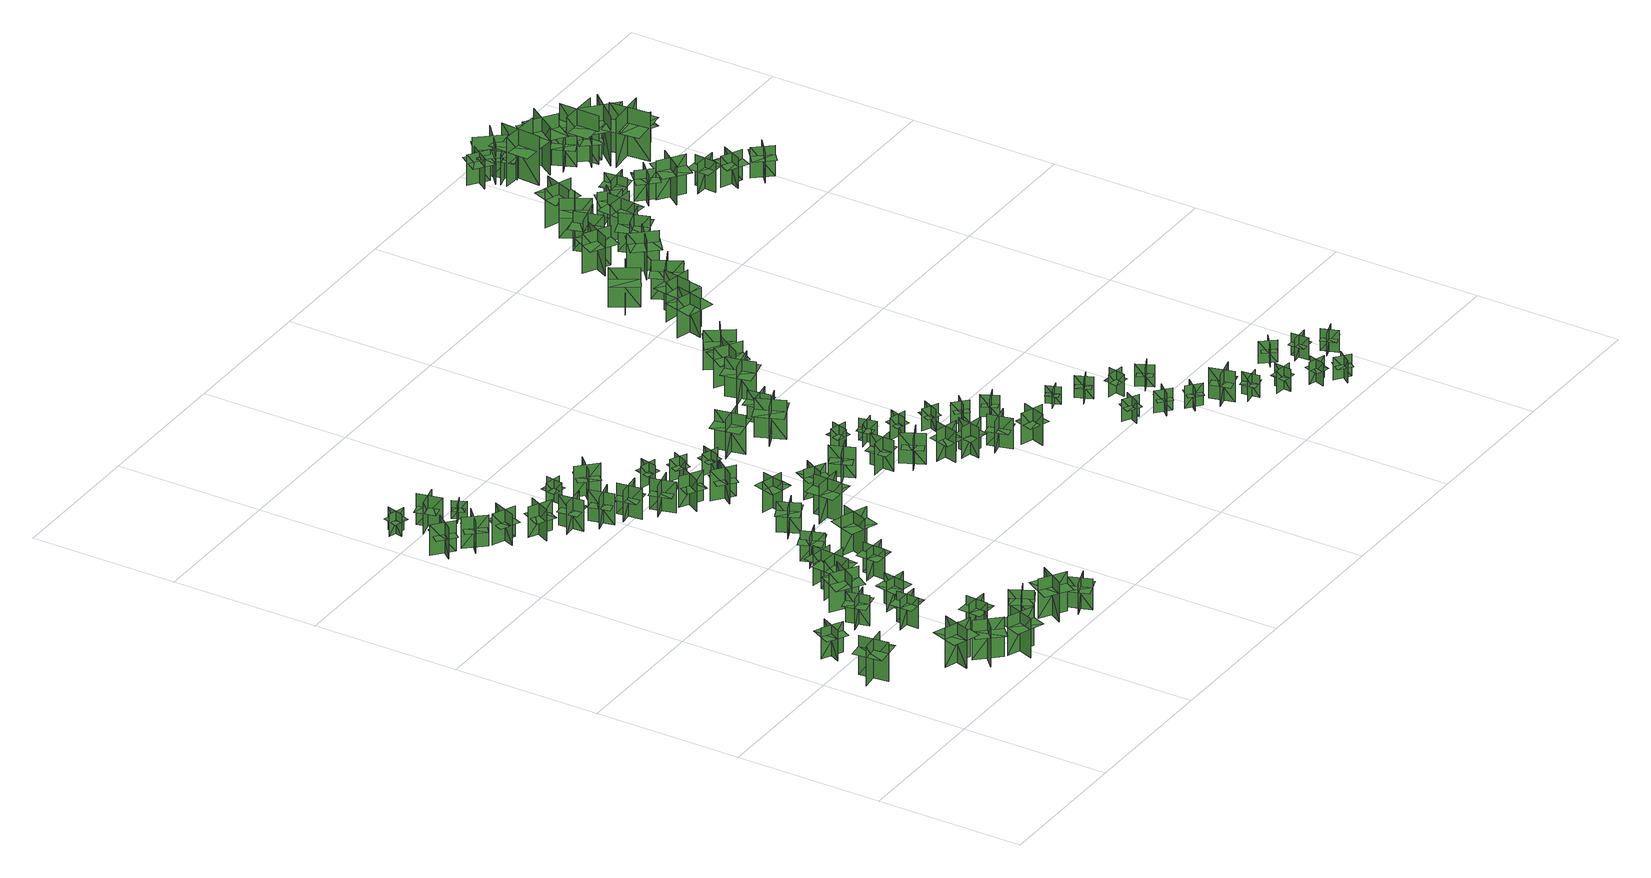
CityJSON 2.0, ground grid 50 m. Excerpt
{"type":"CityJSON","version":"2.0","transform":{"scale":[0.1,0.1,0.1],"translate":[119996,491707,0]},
"CityObjects":{
"tree1":{"type":"SolitaryVegetationObject","geometry":[{"type":"MultiSurface","lod":"1","boundaries":[[[0,1,2]],[[0,2,3]],[[4,5,6]],[[4,6,7]],[[8,9,10]],[[8,10,11]],[[8,11,12]],[[8,12,13]]]}]},
"tree2":{"type":"SolitaryVegetationObject","geometry":[{"type":"MultiSurface","lod":"1","boundaries":[[[14,15,16]],[[14,16,17]],[[18,19,20]],[[18,20,21]],[[22,23,24]],[[22,24,25]],[[22,25,26]],[[22,26,27]]]}]},
"tree3":{"type":"SolitaryVegetationObject","geometry":[{"type":"MultiSurface","lod":"1","boundaries":[[[28,29,30]],[[28,30,31]],[[32,33,34]],[[32,34,35]],[[36,37,38]],[[36,38,39]],[[36,39,40]],[[36,40,41]]]}]},
"tree4":{"type":"SolitaryVegetationObject","geometry":[{"type":"MultiSurface","lod":"1","boundaries":[[[42,43,44]],[[42,44,45]],[[46,47,48]],[[46,48,49]],[[50,51,52]],[[50,52,53]],[[50,53,54]],[[50,54,55]]]}]},
"tree5":{"type":"SolitaryVegetationObject","geometry":[{"type":"MultiSurface","lod":"1","boundaries":[[[56,57,58]],[[56,58,59]],[[60,61,62]],[[60,62,63]],[[64,65,66]],[[64,66,67]],[[64,67,68]],[[64,68,69]]]}]},
"tree6":{"type":"SolitaryVegetationObject","geometry":[{"type":"MultiSurface","lod":"1","boundaries":[[[70,71,72]],[[70,72,73]],[[74,75,76]],[[74,76,77]],[[78,79,80]],[[78,80,81]],[[78,81,82]],[[78,82,83]]]}]},
"tree7":{"type":"SolitaryVegetationObject","geometry":[{"type":"MultiSurface","lod":"1","boundaries":[[[84,85,86]],[[84,86,87]],[[88,89,90]],[[88,90,91]],[[92,93,94]],[[92,94,95]],[[92,95,96]],[[92,96,97]]]}]},
"tree8":{"type":"SolitaryVegetationObject","geometry":[{"type":"MultiSurface","lod":"1","boundaries":[[[98,99,100]],[[98,100,101]],[[102,103,104]],[[102,104,105]],[[106,107,108]],[[106,108,109]],[[106,109,110]],[[106,110,111]]]}]},
"tree9":{"type":"SolitaryVegetationObject","geometry":[{"type":"MultiSurface","lod":"1","boundaries":[[[112,113,114]],[[112,114,115]],[[116,117,118]],[[116,118,119]],[[120,121,122]],[[120,122,123]],[[120,123,124]],[[120,124,125]]]}]},
"tree10":{"type":"SolitaryVegetationObject","geometry":[{"type":"MultiSurface","lod":"1","boundaries":[[[126,127,128]],[[126,128,129]],[[130,131,132]],[[130,132,133]],[[134,135,136]],[[134,136,137]],[[134,138,139]],[[134,139,135]]]}]},
"tree11":{"type":"SolitaryVegetationObject","geometry":[{"type":"MultiSurface","lod":"1","boundaries":[[[140,141,142]],[[140,142,143]],[[144,145,146]],[[144,146,147]],[[148,149,150]],[[148,150,151]],[[148,151,152]],[[148,152,153]]]}]},
"tree12":{"type":"SolitaryVegetationObject","geometry":[{"type":"MultiSurface","lod":"1","boundaries":[[[154,155,156]],[[154,156,157]],[[158,159,160]],[[158,160,161]],[[162,163,164]],[[162,164,165]],[[162,165,166]],[[162,166,167]]]}]},
"tree13":{"type":"SolitaryVegetationObject","geometry":[{"type":"MultiSurface","lod":"1","boundaries":[[[168,169,170]],[[168,170,171]],[[172,173,174]],[[172,174,175]],[[176,177,178]],[[176,178,179]],[[176,180,181]],[[176,181,177]]]}]},
"tree14":{"type":"SolitaryVegetationObject","geometry":[{"type":"MultiSurface","lod":"1","boundaries":[[[182,183,184]],[[182,184,185]],[[186,187,188]],[[186,188,189]],[[190,191,192]],[[190,192,193]],[[190,193,194]],[[190,194,195]]]}]},
"tree15":{"type":"SolitaryVegetationObject","geometry":[{"type":"MultiSurface","lod":"1","boundaries":[[[196,197,198]],[[196,198,199]],[[200,201,202]],[[200,202,203]],[[204,205,206]],[[204,206,207]],[[204,208,209]],[[204,209,205]]]}]},
"tree16":{"type":"SolitaryVegetationObject","geometry":[{"type":"MultiSurface","lod":"1","boundaries":[[[210,211,212]],[[210,212,213]],[[214,215,216]],[[214,216,217]],[[218,219,220]],[[218,220,221]],[[218,221,222]],[[218,222,223]]]}]},
"tree17":{"type":"SolitaryVegetationObject","geometry":[{"type":"MultiSurface","lod":"1","boundaries":[[[224,225,226]],[[224,226,227]],[[228,229,230]],[[228,230,231]],[[232,233,234]],[[232,234,235]],[[232,236,237]],[[232,237,233]]]}]},
"tree18":{"type":"SolitaryVegetationObject","geometry":[{"type":"MultiSurface","lod":"1","boundaries":[[[238,239,240]],[[238,240,241]],[[242,243,244]],[[242,244,245]],[[246,247,248]],[[246,248,249]],[[246,249,250]],[[246,250,251]]]}]},
"tree19":{"type":"SolitaryVegetationObject","geometry":[{"type":"MultiSurface","lod":"1","boundaries":[[[252,253,254]],[[252,254,255]],[[256,257,258]],[[256,258,259]],[[260,261,262]],[[260,262,263]],[[260,264,265]],[[260,265,261]]]}]},
"tree20":{"type":"SolitaryVegetationObject","geometry":[{"type":"MultiSurface","lod":"1","boundaries":[[[266,267,268]],[[266,268,269]],[[270,271,272]],[[270,272,273]],[[274,275,276]],[[274,276,277]],[[274,277,278]],[[274,278,279]]]}]},
"tree21":{"type":"SolitaryVegetationObject","geometry":[{"type":"MultiSurface","lod":"1","boundaries":[[[280,281,282]],[[280,282,283]],[[284,285,286]],[[284,286,287]],[[288,289,290]],[[288,290,291]],[[288,292,293]],[[288,293,289]]]}]},
"tree22":{"type":"SolitaryVegetationObject","geometry":[{"type":"MultiSurface","lod":"1","boundaries":[[[294,295,296]],[[294,296,297]],[[298,299,300]],[[298,300,301]],[[302,303,304]],[[302,304,305]],[[302,305,306]],[[302,306,307]]]}]},
"tree23":{"type":"SolitaryVegetationObject","geometry":[{"type":"MultiSurface","lod":"1","boundaries":[[[308,309,310]],[[308,310,311]],[[312,313,314]],[[312,314,315]],[[316,317,318]],[[316,318,319]],[[316,320,321]],[[316,321,317]]]}]},
"tree24":{"type":"SolitaryVegetationObject","geometry":[{"type":"MultiSurface","lod":"1","boundaries":[[[322,323,324]],[[322,324,325]],[[326,327,328]],[[326,328,329]],[[330,331,332]],[[330,332,333]],[[330,333,334]],[[330,334,335]]]}]},
"tree25":{"type":"SolitaryVegetationObject","geometry":[{"type":"MultiSurface","lod":"1","boundaries":[[[336,337,338]],[[336,338,339]],[[340,341,342]],[[340,342,343]],[[344,345,346]],[[344,346,347]],[[344,348,349]],[[344,349,345]]]}]},
"tree26":{"type":"SolitaryVegetationObject","geometry":[{"type":"MultiSurface","lod":"1","boundaries":[[[350,351,352]],[[350,352,353]],[[354,355,356]],[[354,356,357]],[[358,359,360]],[[358,360,361]],[[358,362,363]],[[358,363,359]]]}]},
"tree27":{"type":"SolitaryVegetationObject","geometry":[{"type":"MultiSurface","lod":"1","boundaries":[[[364,365,366]],[[364,366,367]],[[368,369,370]],[[368,370,371]],[[372,373,374]],[[372,374,375]],[[372,375,376]],[[372,376,377]]]}]},
"tree28":{"type":"SolitaryVegetationObject","geometry":[{"type":"MultiSurface","lod":"1","boundaries":[[[378,379,380]],[[378,380,381]],[[382,383,384]],[[382,384,385]],[[386,387,388]],[[386,388,389]],[[386,390,391]],[[386,391,387]]]}]},
"tree29":{"type":"SolitaryVegetationObject","geometry":[{"type":"MultiSurface","lod":"1","boundaries":[[[392,393,394]],[[392,394,395]],[[396,397,398]],[[396,398,399]],[[400,401,402]],[[400,402,403]],[[400,404,405]],[[400,405,401]]]}]},
"tree30":{"type":"SolitaryVegetationObject","geometry":[{"type":"MultiSurface","lod":"1","boundaries":[[[406,407,408]],[[406,408,409]],[[410,411,412]],[[410,412,413]],[[414,415,416]],[[414,416,417]],[[414,417,418]],[[414,418,419]]]}]},
"tree31":{"type":"SolitaryVegetationObject","geometry":[{"type":"MultiSurface","lod":"1","boundaries":[[[420,421,422]],[[420,422,423]],[[424,425,426]],[[424,426,427]],[[428,429,430]],[[428,430,431]],[[428,432,433]],[[428,433,429]]]}]},
"tree32":{"type":"SolitaryVegetationObject","geometry":[{"type":"MultiSurface","lod":"1","boundaries":[[[434,435,436]],[[434,436,437]],[[438,439,440]],[[438,440,441]],[[442,443,444]],[[442,444,445]],[[442,446,447]],[[442,447,443]]]}]},
"tree33":{"type":"SolitaryVegetationObject","geometry":[{"type":"MultiSurface","lod":"1","boundaries":[[[448,449,450]],[[448,450,451]],[[452,453,454]],[[452,454,455]],[[456,457,458]],[[456,458,459]],[[456,460,461]],[[456,461,457]]]}]},
"tree34":{"type":"SolitaryVegetationObject","geometry":[{"type":"MultiSurface","lod":"1","boundaries":[[[462,463,464]],[[462,464,465]],[[466,467,468]],[[466,468,469]],[[470,471,472]],[[470,472,473]],[[470,473,474]],[[470,474,475]]]}]},
"tree35":{"type":"SolitaryVegetationObject","geometry":[{"type":"MultiSurface","lod":"1","boundaries":[[[476,477,478]],[[476,478,479]],[[480,481,482]],[[480,482,483]],[[484,485,486]],[[484,486,487]],[[484,487,488]],[[484,488,489]]]}]},
"tree36":{"type":"SolitaryVegetationObject","geometry":[{"type":"MultiSurface","lod":"1","boundaries":[[[490,491,492]],[[490,492,493]],[[494,495,496]],[[494,496,497]],[[498,499,500]],[[498,500,501]],[[498,502,503]],[[498,503,499]]]}]},
"tree37":{"type":"SolitaryVegetationObject","geometry":[{"type":"MultiSurface","lod":"1","boundaries":[[[504,505,506]],[[504,506,507]],[[508,509,510]],[[508,510,511]],[[512,513,514]],[[512,514,515]],[[512,516,517]],[[512,517,513]]]}]},
"tree38":{"type":"SolitaryVegetationObject","geometry":[{"type":"MultiSurface","lod":"1","boundaries":[[[518,519,520]],[[518,520,521]],[[522,523,524]],[[522,524,525]],[[526,527,528]],[[526,528,529]],[[526,530,531]],[[526,531,527]]]}]},
"tree39":{"type":"SolitaryVegetationObject","geometry":[{"type":"MultiSurface","lod":"1","boundaries":[[[532,533,534]],[[532,534,535]],[[536,537,538]],[[536,538,539]],[[540,541,542]],[[540,542,543]],[[540,543,544]],[[540,544,545]]]}]},
"tree40":{"type":"SolitaryVegetationObject","geometry":[{"type":"MultiSurface","lod":"1","boundaries":[[[546,547,548]],[[546,548,549]],[[550,551,552]],[[550,552,553]],[[554,555,556]],[[554,556,557]],[[554,558,559]],[[554,559,555]]]}]},
"tree41":{"type":"SolitaryVegetationObject","geometry":[{"type":"MultiSurface","lod":"1","boundaries":[[[560,561,562]],[[560,562,563]],[[564,565,566]],[[564,566,567]],[[568,569,570]],[[568,570,571]],[[568,572,573]],[[568,573,569]]]}]},
"tree42":{"type":"SolitaryVegetationObject","geometry":[{"type":"MultiSurface","lod":"1","boundaries":[[[574,575,576]],[[574,576,577]],[[578,579,580]],[[578,580,581]],[[582,583,584]],[[582,584,585]],[[582,585,586]],[[582,586,587]]]}]},
"tree43":{"type":"SolitaryVegetationObject","geometry":[{"type":"MultiSurface","lod":"1","boundaries":[[[588,589,590]],[[588,590,591]],[[592,593,594]],[[592,594,595]],[[596,597,598]],[[596,598,599]],[[596,600,601]],[[596,601,597]]]}]},
"tree44":{"type":"SolitaryVegetationObject","geometry":[{"type":"MultiSurface","lod":"1","boundaries":[[[602,603,604]],[[602,604,605]],[[606,607,608]],[[606,608,609]],[[610,611,612]],[[610,612,613]],[[610,614,615]],[[610,615,611]]]}]},
"tree45":{"type":"SolitaryVegetationObject","geometry":[{"type":"MultiSurface","lod":"1","boundaries":[[[616,617,618]],[[616,618,619]],[[620,621,622]],[[620,622,623]],[[624,625,626]],[[624,626,627]],[[624,628,629]],[[624,629,625]]]}]},
"tree46":{"type":"SolitaryVegetationObject","geometry":[{"type":"MultiSurface","lod":"1","boundaries":[[[630,631,632]],[[630,632,633]],[[634,635,636]],[[634,636,637]],[[638,639,640]],[[638,640,641]],[[638,641,642]],[[638,642,643]]]}]},
"tree47":{"type":"SolitaryVegetationObject","geometry":[{"type":"MultiSurface","lod":"1","boundaries":[[[644,645,646]],[[644,646,647]],[[648,649,650]],[[648,650,651]],[[652,653,654]],[[652,654,655]],[[652,656,657]],[[652,657,653]]]}]},
"tree48":{"type":"SolitaryVegetationObject","geometry":[{"type":"MultiSurface","lod":"1","boundaries":[[[658,659,660]],[[658,660,661]],[[662,663,664]],[[662,664,665]],[[666,667,668]],[[666,668,669]],[[666,670,671]],[[666,671,667]]]}]},
"tree49":{"type":"SolitaryVegetationObject","geometry":[{"type":"MultiSurface","lod":"1","boundaries":[[[672,673,674]],[[672,674,675]],[[676,677,678]],[[676,678,679]],[[680,681,682]],[[680,682,683]],[[680,684,685]],[[680,685,681]]]}]},
"tree50":{"type":"SolitaryVegetationObject","geometry":[{"type":"MultiSurface","lod":"1","boundaries":[[[686,687,688]],[[686,688,689]],[[690,691,692]],[[690,692,693]],[[694,695,696]],[[694,696,697]],[[694,697,698]],[[694,698,699]]]}]},
"tree51":{"type":"SolitaryVegetationObject","geometry":[{"type":"MultiSurface","lod":"1","boundaries":[[[700,701,702]],[[700,702,703]],[[704,705,706]],[[704,706,707]],[[708,709,710]],[[708,710,711]],[[708,712,713]],[[708,713,709]]]}]},
"tree52":{"type":"SolitaryVegetationObject","geometry":[{"type":"MultiSurface","lod":"1","boundaries":[[[714,715,716]],[[714,716,717]],[[718,719,720]],[[718,720,721]],[[722,723,724]],[[722,724,725]],[[722,726,727]],[[722,727,723]]]}]},
"tree53":{"type":"SolitaryVegetationObject","geometry":[{"type":"MultiSurface","lod":"1","boundaries":[[[728,729,730]],[[728,730,731]],[[732,733,734]],[[732,734,735]],[[736,737,738]],[[736,738,739]],[[736,740,741]],[[736,741,737]]]}]},
"tree54":{"type":"SolitaryVegetationObject","geometry":[{"type":"MultiSurface","lod":"1","boundaries":[[[742,743,744]],[[742,744,745]],[[746,747,748]],[[746,748,749]],[[750,751,752]],[[750,752,753]],[[750,754,755]],[[750,755,751]]]}]},
"tree55":{"type":"SolitaryVegetationObject","geometry":[{"type":"MultiSurface","lod":"1","boundaries":[[[756,757,758]],[[756,758,759]],[[760,761,762]],[[760,762,763]],[[764,765,766]],[[764,766,767]],[[764,767,768]],[[764,768,769]]]}]},
"tree56":{"type":"SolitaryVegetationObject","geometry":[{"type":"MultiSurface","lod":"1","boundaries":[[[770,771,772]],[[770,772,773]],[[774,775,776]],[[774,776,777]],[[778,779,780]],[[778,780,781]],[[778,782,783]],[[778,783,779]]]}]},
"tree57":{"type":"SolitaryVegetationObject","geometry":[{"type":"MultiSurface","lod":"1","boundaries":[[[784,785,786]],[[784,786,787]],[[788,789,790]],[[788,790,791]],[[792,793,794]],[[792,794,795]],[[792,795,796]],[[792,796,797]]]}]},
"tree58":{"type":"SolitaryVegetationObject","geometry":[{"type":"MultiSurface","lod":"1","boundaries":[[[798,799,800]],[[798,800,801]],[[802,803,804]],[[802,804,805]],[[806,807,808]],[[806,808,809]],[[806,810,811]],[[806,811,807]]]}]},
"tree59":{"type":"SolitaryVegetationObject","geometry":[{"type":"MultiSurface","lod":"1","boundaries":[[[812,813,814]],[[812,814,815]],[[816,817,818]],[[816,818,819]],[[820,821,822]],[[820,822,823]],[[820,823,824]],[[820,824,825]]]}]},
"tree60":{"type":"SolitaryVegetationObject","geometry":[{"type":"MultiSurface","lod":"1","boundaries":[[[826,827,828]],[[826,828,829]],[[830,831,832]],[[830,832,833]],[[834,835,836]],[[834,836,837]],[[834,838,839]],[[834,839,835]]]}]},
"tree61":{"type":"SolitaryVegetationObject","geometry":[{"type":"MultiSurface","lod":"1","boundaries":[[[840,841,842]],[[840,842,843]],[[844,845,846]],[[844,846,847]],[[848,849,850]],[[848,850,851]],[[848,852,853]],[[848,853,849]]]}]},
"tree62":{"type":"SolitaryVegetationObject","geometry":[{"type":"MultiSurface","lod":"1","boundaries":[[[854,855,856]],[[854,856,857]],[[858,859,860]],[[858,860,861]],[[862,863,864]],[[862,864,865]],[[862,866,867]],[[862,867,863]]]}]},
"tree63":{"type":"SolitaryVegetationObject","geometry":[{"type":"MultiSurface","lod":"1","boundaries":[[[868,869,870]],[[868,870,871]],[[872,873,874]],[[872,874,875]],[[876,877,878]],[[876,878,879]],[[876,880,881]],[[876,881,877]]]}]},
"tree64":{"type":"SolitaryVegetationObject","geometry":[{"type":"MultiSurface","lod":"1","boundaries":[[[882,883,884]],[[882,884,885]],[[886,887,888]],[[886,888,889]],[[890,891,892]],[[890,892,893]],[[890,894,895]],[[890,895,891]]]}]},
"tree65":{"type":"SolitaryVegetationObject","geometry":[{"type":"MultiSurface","lod":"1","boundaries":[[[896,897,898]],[[896,898,899]],[[900,901,902]],[[900,902,903]],[[904,905,906]],[[904,906,907]],[[904,908,909]],[[904,909,905]]]}]},
"tree66":{"type":"SolitaryVegetationObject","geometry":[{"type":"MultiSurface","lod":"1","boundaries":[[[910,911,912]],[[910,912,913]],[[914,915,916]],[[914,916,917]],[[918,919,920]],[[918,920,921]],[[918,921,922]],[[918,922,923]]]}]},
"tree67":{"type":"SolitaryVegetationObject","geometry":[{"type":"MultiSurface","lod":"1","boundaries":[[[924,925,926]],[[924,926,927]],[[928,929,930]],[[928,930,931]],[[932,933,934]],[[932,934,935]],[[932,936,937]],[[932,937,933]]]}]},
"tree68":{"type":"SolitaryVegetationObject","geometry":[{"type":"MultiSurface","lod":"1","boundaries":[[[938,939,940]],[[938,940,941]],[[942,943,944]],[[942,944,945]],[[946,947,948]],[[946,948,949]],[[946,950,951]],[[946,951,947]]]}]},
"tree69":{"type":"SolitaryVegetationObject","geometry":[{"type":"MultiSurface","lod":"1","boundaries":[[[952,953,954]],[[952,954,955]],[[956,957,958]],[[956,958,959]],[[960,961,962]],[[960,962,963]],[[960,964,965]],[[960,965,961]]]}]},
"tree70":{"type":"SolitaryVegetationObject","geometry":[{"type":"MultiSurface","lod":"1","boundaries":[[[966,967,968]],[[966,968,969]],[[970,971,972]],[[970,972,973]],[[974,975,976]],[[974,976,977]],[[974,977,978]],[[974,978,979]]]}]},
"tree71":{"type":"SolitaryVegetationObject","geometry":[{"type":"MultiSurface","lod":"1","boundaries":[[[980,981,982]],[[980,982,983]],[[984,985,986]],[[984,986,987]],[[988,989,990]],[[988,990,991]],[[988,991,992]],[[988,992,993]]]}]},
"tree72":{"type":"SolitaryVegetationObject","geometry":[{"type":"MultiSurface","lod":"1","boundaries":[[[994,995,996]],[[994,996,997]],[[998,999,1000]],[[998,1000,1001]],[[1002,1003,1004]],[[1002,1004,1005]],[[1002,1006,1007]],[[1002,1007,1003]]]}]},
"tree73":{"type":"SolitaryVegetationObject","geometry":[{"type":"MultiSurface","lod":"1","boundaries":[[[1008,1009,1010]],[[1008,1010,1011]],[[1012,1013,1014]],[[1012,1014,1015]],[[1016,1017,1018]],[[1016,1018,1019]],[[1016,1019,1020]],[[1016,1020,1021]]]}]},
"tree74":{"type":"SolitaryVegetationObject","geometry":[{"type":"MultiSurface","lod":"1","boundaries":[[[1022,1023,1024]],[[1022,1024,1025]],[[1026,1027,1028]],[[1026,1028,1029]],[[1030,1031,1032]],[[1030,1032,1033]],[[1030,1034,1035]],[[1030,1035,1031]]]}]},
"tree75":{"type":"SolitaryVegetationObject","geometry":[{"type":"MultiSurface","lod":"1","boundaries":[[[1036,1037,1038]],[[1036,1038,1039]],[[1040,1041,1042]],[[1040,1042,1043]],[[1044,1045,1046]],[[1044,1046,1047]],[[1044,1048,1049]],[[1044,1049,1045]]]}]},
"tree76":{"type":"SolitaryVegetationObject","geometry":[{"type":"MultiSurface","lod":"1","boundaries":[[[1050,1051,1052]],[[1050,1052,1053]],[[1054,1055,1056]],[[1054,1056,1057]],[[1058,1059,1060]],[[1058,1060,1061]],[[1058,1062,1063]],[[1058,1063,1059]]]}]},
"tree77":{"type":"SolitaryVegetationObject","geometry":[{"type":"MultiSurface","lod":"1","boundaries":[[[1064,1065,1066]],[[1064,1066,1067]],[[1068,1069,1070]],[[1068,1070,1071]],[[1072,1073,1074]],[[1072,1074,1075]],[[1072,1075,1076]],[[1072,1076,1077]]]}]},
"tree78":{"type":"SolitaryVegetationObject","geometry":[{"type":"MultiSurface","lod":"1","boundaries":[[[1078,1079,1080]],[[1078,1080,1081]],[[1082,1083,1084]],[[1082,1084,1085]],[[1086,1087,1088]],[[1086,1088,1089]],[[1086,1089,1090]],[[1086,1090,1091]]]}]},
"tree79":{"type":"SolitaryVegetationObject","geometry":[{"type":"MultiSurface","lod":"1","boundaries":[[[1092,1093,1094]],[[1092,1094,1095]],[[1096,1097,1098]],[[1096,1098,1099]],[[1100,1101,1102]],[[1100,1102,1103]],[[1100,1104,1105]],[[1100,1105,1101]]]}]},
"tree80":{"type":"SolitaryVegetationObject","geometry":[{"type":"MultiSurface","lod":"1","boundaries":[[[1106,1107,1108]],[[1106,1108,1109]],[[1110,1111,1112]],[[1110,1112,1113]],[[1114,1115,1116]],[[1114,1116,1117]],[[1114,1118,1119]],[[1114,1119,1115]]]}]},
"tree81":{"type":"SolitaryVegetationObject","geometry":[{"type":"MultiSurface","lod":"1","boundaries":[[[1120,1121,1122]],[[1120,1122,1123]],[[1124,1125,1126]],[[1124,1126,1127]],[[1128,1129,1130]],[[1128,1130,1131]],[[1128,1131,1132]],[[1128,1132,1133]]]}]},
"tree82":{"type":"SolitaryVegetationObject","geometry":[{"type":"MultiSurface","lod":"1","boundaries":[[[1134,1135,1136]],[[1134,1136,1137]],[[1138,1139,1140]],[[1138,1140,1141]],[[1142,1143,1144]],[[1142,1144,1145]],[[1142,1145,1146]],[[1142,1146,1147]]]}]},
"tree83":{"type":"SolitaryVegetationObject","geometry":[{"type":"MultiSurface","lod":"1","boundaries":[[[1148,1149,1150]],[[1148,1150,1151]],[[1152,1153,1154]],[[1152,1154,1155]],[[1156,1157,1158]],[[1156,1158,1159]],[[1156,1159,1160]],[[1156,1160,1161]]]}]},
"tree84":{"type":"SolitaryVegetationObject","geometry":[{"type":"MultiSurface","lod":"1","boundaries":[[[1162,1163,1164]],[[1162,1164,1165]],[[1166,1167,1168]],[[1166,1168,1169]],[[1170,1171,1172]],[[1170,1172,1173]],[[1170,1173,1174]],[[1170,1174,1175]]]}]},
"tree85":{"type":"SolitaryVegetationObject","geometry":[{"type":"MultiSurface","lod":"1","boundaries":[[[1176,1177,1178]],[[1176,1178,1179]],[[1180,1181,1182]],[[1180,1182,1183]],[[1184,1185,1186]],[[1184,1186,1187]],[[1184,1187,1188]],[[1184,1188,1189]]]}]},
"tree86":{"type":"SolitaryVegetationObject","geometry":[{"type":"MultiSurface","lod":"1","boundaries":[[[1190,1191,1192]],[[1190,1192,1193]],[[1194,1195,1196]],[[1194,1196,1197]],[[1198,1199,1200]],[[1198,1200,1201]],[[1198,1201,1202]],[[1198,1202,1203]]]}]},
"tree87":{"type":"SolitaryVegetationObject","geometry":[{"type":"MultiSurface","lod":"1","boundaries":[[[1204,1205,1206]],[[1204,1206,1207]],[[1208,1209,1210]],[[1208,1210,1211]],[[1212,1213,1214]],[[1212,1214,1215]],[[1212,1215,1216]],[[1212,1216,1217]]]}]},
"tree88":{"type":"SolitaryVegetationObject","geometry":[{"type":"MultiSurface","lod":"1","boundaries":[[[1218,1219,1220]],[[1218,1220,1221]],[[1222,1223,1224]],[[1222,1224,1225]],[[1226,1227,1228]],[[1226,1228,1229]],[[1226,1229,1230]],[[1226,1230,1231]]]}]},
"tree89":{"type":"SolitaryVegetationObject","geometry":[{"type":"MultiSurface","lod":"1","boundaries":[[[1232,1233,1234]],[[1232,1234,1235]],[[1236,1237,1238]],[[1236,1238,1239]],[[1240,1241,1242]],[[1240,1242,1243]],[[1240,1243,1244]],[[1240,1244,1245]]]}]},
"tree90":{"type":"SolitaryVegetationObject","geometry":[{"type":"MultiSurface","lod":"1","boundaries":[[[1246,1247,1248]],[[1246,1248,1249]],[[1250,1251,1252]],[[1250,1252,1253]],[[1254,1255,1256]],[[1254,1256,1257]],[[1254,1257,1258]],[[1254,1258,1259]]]}]},
"tree91":{"type":"SolitaryVegetationObject","geometry":[{"type":"MultiSurface","lod":"1","boundaries":[[[1260,1261,1262]],[[1260,1262,1263]],[[1264,1265,1266]],[[1264,1266,1267]],[[1268,1269,1270]],[[1268,1270,1271]],[[1268,1271,1272]],[[1268,1272,1273]]]}]},
"tree92":{"type":"SolitaryVegetationObject","geometry":[{"type":"MultiSurface","lod":"1","boundaries":[[[1274,1275,1276]],[[1274,1276,1277]],[[1278,1279,1280]],[[1278,1280,1281]],[[1282,1283,1284]],[[1282,1284,1285]],[[1282,1285,1286]],[[1282,1286,1287]]]}]},
"tree93":{"type":"SolitaryVegetationObject","geometry":[{"type":"MultiSurface","lod":"1","boundaries":[[[1288,1289,1290]],[[1288,1290,1291]],[[1292,1293,1294]],[[1292,1294,1295]],[[1296,1297,1298]],[[1296,1298,1299]],[[1296,1299,1300]],[[1296,1300,1301]]]}]},
"tree94":{"type":"SolitaryVegetationObject","geometry":[{"type":"MultiSurface","lod":"1","boundaries":[[[1302,1303,1304]],[[1302,1304,1305]],[[1306,1307,1308]],[[1306,1308,1309]],[[1310,1311,1312]],[[1310,1312,1313]],[[1310,1313,1314]],[[1310,1314,1315]]]}]},
"tree95":{"type":"SolitaryVegetationObject","geometry":[{"type":"MultiSurface","lod":"1","boundaries":[[[1316,1317,1318]],[[1316,1318,1319]],[[1320,1321,1322]],[[1320,1322,1323]],[[1324,1325,1326]],[[1324,1326,1327]],[[1324,1327,1328]],[[1324,1328,1329]]]}]},
"tree96":{"type":"SolitaryVegetationObject","geometry":[{"type":"MultiSurface","lod":"1","boundaries":[[[1330,1331,1332]],[[1330,1332,1333]],[[1334,1335,1336]],[[1334,1336,1337]],[[1338,1339,1340]],[[1338,1340,1341]],[[1338,1341,1342]],[[1338,1342,1343]]]}]},
"tree97":{"type":"SolitaryVegetationObject","geometry":[{"type":"MultiSurface","lod":"1","boundaries":[[[1344,1345,1346]],[[1344,1346,1347]],[[1348,1349,1350]],[[1348,1350,1351]],[[1352,1353,1354]],[[1352,1354,1355]],[[1352,1355,1356]],[[1352,1356,1357]]]}]},
"tree98":{"type":"SolitaryVegetationObject","geometry":[{"type":"MultiSurface","lod":"1","boundaries":[[[1358,1359,1360]],[[1358,1360,1361]],[[1362,1363,1364]],[[1362,1364,1365]],[[1366,1367,1368]],[[1366,1368,1369]],[[1366,1369,1370]],[[1366,1370,1371]]]}]},
"tree99":{"type":"SolitaryVegetationObject","geometry":[{"type":"MultiSurface","lod":"1","boundaries":[[[1372,1373,1374]],[[1372,1374,1375]],[[1376,1377,1378]],[[1376,1378,1379]],[[1380,1381,1382]],[[1380,1382,1383]],[[1380,1383,1384]],[[1380,1384,1385]]]}]},
"tree100":{"type":"SolitaryVegetationObject","geometry":[{"type":"MultiSurface","lod":"1","boundaries":[[[1386,1387,1388]],[[1386,1388,1389]],[[1390,1391,1392]],[[1390,1392,1393]],[[1394,1395,1396]],[[1394,1396,1397]],[[1394,1397,1398]],[[1394,1398,1399]]]}]},
"tree101":{"type":"SolitaryVegetationObject","geometry":[{"type":"MultiSurface","lod":"1","boundaries":[[[1400,1401,1402]],[[1400,1402,1403]],[[1404,1405,1406]],[[1404,1406,1407]],[[1408,1409,1410]],[[1408,1410,1411]],[[1408,1411,1412]],[[1408,1412,1413]]]}]},
"tree102":{"type":"SolitaryVegetationObject","geometry":[{"type":"MultiSurface","lod":"1","boundaries":[[[1414,1415,1416]],[[1414,1416,1417]],[[1418,1419,1420]],[[1418,1420,1421]],[[1422,1423,1424]],[[1422,1424,1425]],[[1422,1425,1426]],[[1422,1426,1427]]]}]},
"tree103":{"type":"SolitaryVegetationObject","geometry":[{"type":"MultiSurface","lod":"1","boundaries":[[[1428,1429,1430]],[[1428,1430,1431]],[[1432,1433,1434]],[[1432,1434,1435]],[[1436,1437,1438]],[[1436,1438,1439]],[[1436,1439,1440]],[[1436,1440,1441]]]}]},
"tree104":{"type":"SolitaryVegetationObject","geometry":[{"type":"MultiSurface","lod":"1","boundaries":[[[1442,1443,1444]],[[1442,1444,1445]],[[1446,1447,1448]],[[1446,1448,1449]],[[1450,1451,1452]],[[1450,1452,1453]],[[1450,1453,1454]],[[1450,1454,1455]]]}]},
"tree105":{"type":"SolitaryVegetationObject","geometry":[{"type":"MultiSurface","lod":"1","boundaries":[[[1456,1457,1458]],[[1456,1458,1459]],[[1460,1461,1462]],[[1460,1462,1463]],[[1464,1465,1466]],[[1464,1466,1467]],[[1464,1467,1468]],[[1464,1468,1469]]]}]},
"tree106":{"type":"SolitaryVegetationObject","geometry":[{"type":"MultiSurface","lod":"1","boundaries":[[[1470,1471,1472]],[[1470,1472,1473]],[[1474,1475,1476]],[[1474,1476,1477]],[[1478,1479,1480]],[[1478,1480,1481]],[[1478,1481,1482]],[[1478,1482,1483]]]}]}
},
"vertices":[
[142,386,22],[43,374,22],[43,374,160],[142,386,160],[90,428,22],[102,329,22],[102,329,160],[90,428,160],[90,428,121],[41,422,121],[52,323,121],[102,329,121],[151,335,121],[139,433,121],
[107,572,24],[176,536,24],[176,536,132],[107,572,132],[122,523,24],[158,592,24],[158,592,132],[122,523,132],[122,523,102],[157,505,102],[192,574,102],[158,592,102],[124,609,102],[88,541,102],
[261,226,22],[355,193,22],[355,193,161],[261,226,161],[289,166,22],[322,260,22],[322,260,161],[289,166,161],[289,166,122],[336,150,122],[369,244,122],[322,260,122],[275,276,122],[242,182,122],
[412,179,19],[339,111,19],[339,111,158],[412,179,158],[346,182,19],[414,109,19],[414,109,158],[346,182,158],[346,182,119],[310,148,119],[377,75,119],[414,109,119],[450,143,119],[382,216,119],
[481,127,21],[445,34,21],[445,34,159],[481,127,159],[420,101,21],[513,65,21],[513,65,159],[420,101,159],[420,101,120],[402,54,120],[495,18,120],[513,65,120],[531,111,120],[438,147,120],
[304,573,25],[380,590,25],[380,590,132],[304,573,132],[348,545,25],[331,621,25],[331,621,132],[348,545,132],[348,545,102],[385,553,102],[369,629,102],[331,621,102],[293,612,102],[310,537,102],
[413,490,25],[412,412,25],[412,412,133],[413,490,133],[376,454,25],[453,453,25],[453,453,133],[376,454,133],[376,454,103],[375,415,103],[453,414,103],[453,453,103],[454,492,103],[376,493,103],
[500,296,24],[495,218,24],[495,218,132],[500,296,132],[461,262,24],[538,257,24],[538,257,132],[461,262,132],[461,262,101],[458,223,101],[536,218,101],[538,257,101],[541,296,101],[463,300,101],
[372,625,25],[425,709,25],[425,709,163],[372,625,163],[436,639,25],[352,692,25],[352,692,163],[436,639,163],[436,639,124],[463,681,124],[379,734,124],[352,692,124],[325,650,124],[410,597,124],
[31,1847,20],[85,1911,20],[85,1911,129],[31,1847,129],[83,1852,20],[83,1852,129],[19,1906,129],[19,1906,20],[32,1853,87],[79,1909,87],[53,1932,87],[6,1875,87],[59,1830,87],[106,1887,87],
[447,546,24],[523,533,24],[523,533,132],[447,546,132],[476,504,24],[489,580,24],[489,580,132],[476,504,132],[476,504,101],[514,497,101],[528,573,101],[489,580,101],[451,587,101],[438,511,101],
[635,137,24],[598,206,24],[598,206,131],[635,137,131],[650,187,24],[581,150,24],[581,150,131],[650,187,131],[650,187,101],[632,221,101],[563,184,101],[581,150,101],[600,116,101],[668,153,101],
[100,1844,24],[156,1780,24],[156,1780,133],[100,1844,133],[97,1791,24],[97,1791,133],[161,1847,133],[161,1847,24],[106,1842,91],[155,1787,91],[181,1809,91],[132,1865,91],[80,1819,91],[128,1763,91],
[505,737,24],[406,743,24],[406,743,163],[505,737,163],[462,787,24],[456,688,24],[456,688,163],[462,787,163],[462,787,124],[412,790,124],[406,691,124],[456,688,124],[505,685,124],[511,784,124],
[48,2068,23],[105,2050,23],[105,2050,101],[48,2068,101],[66,2035,23],[66,2035,101],[83,2092,101],[83,2092,23],[52,2069,71],[102,2053,71],[109,2077,71],[59,2092,71],[45,2045,71],[95,2029,71],
[652,132,24],[737,81,24],[737,81,163],[652,132,163],[667,68,24],[719,153,24],[719,153,163],[667,68,163],[667,68,124],[710,42,124],[761,128,124],[719,153,124],[676,179,124],[625,93,124],
[194,1720,24],[227,1798,24],[227,1798,133],[194,1720,133],[243,1740,24],[243,1740,133],[165,1773,133],[165,1773,24],[193,1726,91],[221,1794,91],[190,1807,91],[161,1740,91],[226,1712,91],[254,1780,91],
[542,805,23],[466,818,23],[466,818,131],[542,805,131],[513,847,23],[499,771,23],[499,771,131],[513,847,131],[513,847,101],[474,854,101],[461,778,101],[499,771,101],[537,764,101],[551,840,101],
[195,2007,24],[113,1987,24],[113,1987,133],[195,2007,133],[149,2034,24],[149,2034,133],[170,1952,133],[170,1952,24],[190,2003,91],[119,1985,91],[128,1952,91],[199,1970,91],[182,2037,91],[111,2019,91],
[733,40,25],[806,67,25],[806,67,133],[733,40,133],[780,18,25],[754,91,25],[754,91,133],[780,18,133],[780,18,103],[816,31,103],[790,104,103],[754,91,103],[717,78,103],[743,5,103],
[309,1719,24],[271,1644,24],[271,1644,133],[309,1719,133],[259,1702,24],[259,1702,133],[334,1664,133],[334,1664,24],[309,1712,91],[276,1647,91],[306,1631,91],[340,1697,91],[278,1729,91],[244,1663,91],
[611,728,24],[607,650,24],[607,650,131],[611,728,131],[573,693,24],[650,689,24],[650,689,131],[573,693,131],[573,693,101],[571,655,101],[648,651,101],[650,689,101],[652,728,101],[575,732,101],
[262,1950,25],[218,1930,25],[218,1930,88],[262,1950,88],[234,1960,25],[234,1960,88],[254,1916,88],[254,1916,25],[260,1947,64],[222,1929,64],[230,1911,64],[268,1929,64],[252,1965,64],[214,1948,64],
[569,927,23],[597,855,23],[597,855,131],[569,927,131],[548,880,23],[620,908,23],[620,908,131],[548,880,131],[548,880,101],[562,844,101],[634,872,101],[620,908,101],[606,944,101],[534,916,101],
[337,1613,23],[421,1620,23],[421,1620,132],[337,1613,132],[378,1579,23],[378,1579,132],[371,1663,132],[371,1663,23],[342,1617,90],[415,1623,90],[412,1657,90],[339,1651,90],[345,1581,90],[418,1588,90],
[413,1544,25],[495,1565,25],[495,1565,134],[413,1544,134],[459,1517,25],[459,1517,134],[438,1599,134],[438,1599,25],[418,1549,92],[489,1567,92],[480,1600,92],[409,1582,92],[426,1514,92],[497,1532,92],
[721,863,22],[687,770,22],[687,770,161],[721,863,161],[661,836,22],[754,802,22],[754,802,161],[661,836,161],[661,836,122],[644,789,122],[737,755,122],[754,802,122],[771,849,122],[677,882,122],
[517,1545,26],[528,1462,26],[528,1462,135],[517,1545,135],[485,1503,26],[485,1503,135],[569,1514,135],[569,1514,26],[521,1540,93],[531,1467,93],[565,1472,93],[555,1544,93],[486,1536,93],[496,1463,93],
[506,1742,26],[447,1753,26],[447,1753,104],[506,1742,104],[484,1773,26],[484,1773,104],[473,1714,104],[473,1714,26],[501,1740,74],[450,1750,74],[445,1726,74],[497,1716,74],[506,1765,74],[455,1775,74],
[662,1027,23],[733,1058,23],[733,1058,131],[662,1027,131],[710,1008,23],[679,1079,23],[679,1079,131],[710,1008,131],[710,1008,101],[746,1023,101],[714,1094,101],[679,1079,101],[644,1063,101],[675,992,101],
[590,1473,27],[612,1392,27],[612,1392,136],[590,1473,136],[564,1428,27],[564,1428,136],[646,1449,136],[646,1449,27],[595,1469,94],[614,1398,94],[647,1407,94],[628,1478,94],[561,1460,94],[580,1389,94],
[534,1708,25],[593,1648,25],[593,1648,134],[534,1708,134],[534,1655,25],[534,1655,134],[594,1714,134],[594,1714,25],[540,1707,92],[591,1654,92],[616,1678,92],[565,1730,92],[515,1682,92],[566,1629,92],
[698,1418,25],[655,1345,25],[655,1345,134],[698,1418,134],[647,1404,25],[647,1404,134],[720,1362,134],[720,1362,25],[698,1412,92],[661,1348,92],[691,1331,92],[727,1395,92],[667,1429,92],[630,1366,92],
[833,1038,23],[832,938,23],[832,938,161],[833,1038,161],[786,991,23],[885,990,23],[885,990,161],[786,991,161],[786,991,122],[785,942,122],[885,941,122],[885,990,122],[886,1040,122],[786,1041,122],
[832,1154,23],[757,1173,23],[757,1173,131],[832,1154,131],[806,1199,23],[787,1123,23],[787,1123,131],[806,1199,131],[806,1199,101],[768,1208,101],[750,1133,101],[787,1123,101],[825,1114,101],[844,1189,101],
[745,1284,24],[796,1352,24],[796,1352,133],[745,1284,133],[797,1292,24],[797,1292,133],[730,1343,133],[730,1343,24],[745,1291,91],[790,1349,91],[763,1370,91],[718,1311,91],[774,1269,91],[818,1328,91],
[712,1528,23],[726,1586,23],[726,1586,101],[712,1528,101],[744,1548,23],[744,1548,101],[685,1562,101],[685,1562,23],[710,1532,71],[722,1583,71],[699,1589,71],[687,1538,71],[735,1526,71],[747,1577,71],
[818,1480,25],[764,1507,25],[764,1507,103],[818,1480,103],[806,1516,25],[806,1516,103],[779,1462,103],[779,1462,25],[813,1480,73],[767,1503,73],[756,1481,73],[802,1458,73],[825,1502,73],[778,1526,73],
[883,1105,24],[951,1068,24],[951,1068,131],[883,1105,131],[897,1055,24],[934,1123,24],[934,1123,131],[897,1055,131],[897,1055,101],[931,1037,101],[968,1104,101],[934,1123,101],[900,1142,101],[863,1074,101],
[866,1403,26],[885,1460,26],[885,1460,103],[866,1403,103],[899,1420,26],[899,1420,103],[842,1439,103],[842,1439,26],[865,1407,74],[881,1457,74],[858,1465,74],[841,1415,74],[889,1399,74],[905,1449,74],
[1082,1041,19],[1050,1119,19],[1050,1119,128],[1082,1041,128],[1102,1090,19],[1102,1090,128],[1024,1057,128],[1024,1057,19],[1077,1044,86],[1049,1112,86],[1018,1099,86],[1046,1031,86],[1110,1058,86],[1082,1126,86],
[968,1433,23],[1066,1451,23],[1066,1451,161],[968,1433,161],[1022,1395,23],[1004,1493,23],[1004,1493,161],[1022,1395,161],[1022,1395,122],[1071,1404,122],[1053,1502,122],[1004,1493,122],[955,1484,122],[973,1386,122],
[1169,959,24],[1169,1043,24],[1169,1043,133],[1169,959,133],[1206,997,24],[1206,997,133],[1122,997,133],[1122,997,24],[1166,965,91],[1166,1038,91],[1132,1038,91],[1132,965,91],[1201,965,91],[1201,1038,91],
[1205,912,24],[1281,949,24],[1281,949,133],[1205,912,133],[1255,895,24],[1255,895,133],[1218,971,133],[1218,971,24],[1209,917,91],[1275,949,91],[1260,980,91],[1194,948,91],[1224,885,91],[1290,917,91],
[1229,1167,25],[1170,1183,25],[1170,1183,103],[1229,1167,103],[1209,1200,25],[1209,1200,103],[1194,1142,103],[1194,1142,25],[1224,1166,73],[1174,1179,73],[1167,1156,73],[1218,1142,73],[1231,1191,73],[1180,1204,73],
[1100,1359,24],[1192,1397,24],[1192,1397,162],[1100,1359,162],[1161,1333,24],[1123,1425,24],[1123,1425,162],[1161,1333,162],[1161,1333,124],[1207,1352,124],[1169,1444,124],[1123,1425,124],[1077,1406,124],[1115,1314,124],
[1331,905,25],[1310,824,25],[1310,824,134],[1331,905,134],[1286,878,25],[1286,878,134],[1367,857,134],[1367,857,25],[1333,899,92],[1315,828,92],[1348,820,92],[1366,891,92],[1299,908,92],[1280,837,92],
[1302,1123,25],[1243,1114,25],[1243,1114,103],[1302,1123,103],[1272,1145,25],[1272,1145,103],[1281,1086,103],[1281,1086,25],[1299,1120,73],[1247,1112,73],[1251,1088,73],[1302,1096,73],[1295,1145,73],[1243,1137,73],
[1340,822,25],[1422,804,25],[1422,804,134],[1340,822,134],[1368,778,25],[1368,778,134],[1387,860,134],[1387,860,25],[1346,825,92],[1417,809,92],[1425,842,92],[1353,858,92],[1338,790,92],[1410,774,92],
[1167,1449,23],[1243,1462,23],[1243,1462,131],[1167,1449,131],[1209,1419,23],[1196,1495,23],[1196,1495,131],[1209,1419,131],[1209,1419,101],[1247,1425,101],[1234,1501,101],[1196,1495,101],[1157,1488,101],[1171,1412,101],
[1346,1029,24],[1364,1086,24],[1364,1086,102],[1346,1029,102],[1379,1047,24],[1379,1047,102],[1322,1064,102],[1322,1064,24],[1345,1033,72],[1360,1083,72],[1337,1090,72],[1322,1040,72],[1369,1026,72],[1384,1076,72],
[1449,799,24],[1469,717,24],[1469,717,133],[1449,799,133],[1422,754,24],[1422,754,133],[1504,773,133],[1504,773,24],[1454,794,91],[1471,723,91],[1504,731,91],[1487,802,91],[1419,786,91],[1437,715,91],
[1433,970,26],[1458,1025,26],[1458,1025,104],[1433,970,104],[1468,983,26],[1468,983,104],[1414,1009,104],[1414,1009,26],[1432,975,74],[1455,1022,74],[1433,1033,74],[1410,985,74],[1455,964,74],[1478,1011,74],
[1585,685,24],[1505,711,24],[1505,711,133],[1585,685,133],[1561,732,24],[1561,732,133],[1535,652,133],[1535,652,24],[1579,684,91],[1509,706,91],[1499,674,91],[1569,651,91],[1590,718,91],[1520,740,91],
[1254,1567,23],[1351,1590,23],[1351,1590,161],[1254,1567,161],[1310,1532,23],[1287,1629,23],[1287,1629,161],[1310,1532,161],[1310,1532,122],[1358,1543,122],[1336,1640,122],[1287,1629,122],[1239,1618,122],[1261,1521,122],
[1498,912,26],[1541,954,26],[1541,954,104],[1498,912,104],[1536,912,26],[1536,912,104],[1493,954,104],[1493,954,26],[1499,916,74],[1536,953,74],[1519,970,74],[1482,933,74],[1517,898,74],[1554,935,74],
[1331,1617,22],[1384,1702,22],[1384,1702,161],[1331,1617,161],[1396,1632,22],[1311,1684,22],[1311,1684,161],[1396,1632,161],[1396,1632,122],[1422,1674,122],[1338,1727,122],[1311,1684,122],[1285,1642,122],[1370,1589,122],
[1570,861,25],[1625,886,25],[1625,886,103],[1570,861,103],[1606,848,25],[1606,848,103],[1580,903,103],[1580,903,25],[1573,865,73],[1620,887,73],[1610,909,73],[1562,887,73],[1583,842,73],[1631,864,73],
[1376,1696,23],[1458,1752,23],[1458,1752,161],[1376,1696,161],[1442,1683,23],[1385,1765,23],[1385,1765,161],[1442,1683,161],[1442,1683,122],[1483,1712,122],[1426,1794,122],[1385,1765,122],[1344,1737,122],[1401,1655,122],
[1831,490,25],[1779,520,25],[1779,520,103],[1831,490,103],[1821,526,25],[1821,526,103],[1791,474,103],[1791,474,25],[1826,490,73],[1781,516,73],[1769,495,73],[1814,469,73],[1839,512,73],[1794,538,73],
[1765,727,27],[1749,773,27],[1749,773,89],[1765,727,89],[1778,754,27],[1778,754,89],[1732,739,89],[1732,739,27],[1762,730,65],[1748,769,65],[1730,763,65],[1743,723,65],[1781,736,65],[1768,776,65],
[1878,421,25],[1919,465,25],[1919,465,103],[1878,421,103],[1916,423,25],[1916,423,103],[1871,463,103],[1871,463,25],[1879,425,73],[1914,464,73],[1896,480,73],[1861,442,73],[1898,408,73],[1933,447,73],
[1846,660,27],[1821,715,27],[1821,715,105],[1846,660,105],[1859,696,27],[1859,696,105],[1804,671,105],[1804,671,27],[1842,663,75],[1821,711,75],[1798,701,75],[1820,653,75],[1865,673,75],[1844,721,75],
[1944,398,25],[1990,359,25],[1990,359,103],[1944,398,103],[1947,361,25],[1947,361,103],[1986,406,103],[1986,406,25],[1948,397,73],[1988,363,73],[2004,382,73],[1964,416,73],[1932,378,73],[1972,344,73],
[1940,618,26],[1881,629,26],[1881,629,104],[1940,618,104],[1918,649,26],[1918,649,104],[1908,590,104],[1908,590,26],[1936,617,74],[1884,626,74],[1880,601,74],[1932,593,74],[1940,642,74],[1889,650,74],
[1544,1872,22],[1571,1968,22],[1571,1968,160],[1544,1872,160],[1602,1904,22],[1506,1931,22],[1506,1931,160],[1602,1904,160],[1602,1904,122],[1615,1952,122],[1519,1979,122],[1506,1931,122],[1493,1883,122],[1589,1856,122],
[2010,312,24],[2092,333,24],[2092,333,133],[2010,312,133],[2056,286,24],[2056,286,133],[2035,367,133],[2035,367,24],[2015,317,91],[2086,335,91],[2077,368,91],[2006,350,91],[2023,282,91],[2094,300,91],
[1969,552,25],[2023,579,25],[2023,579,103],[1969,552,103],[2005,541,25],[2005,541,103],[1978,595,103],[1978,595,25],[1971,556,73],[2018,580,73],[2007,602,73],[1960,578,73],[1983,534,73],[2030,557,73],
[2118,236,24],[2109,295,24],[2109,295,102],[2118,236,102],[2140,266,24],[2140,266,102],[2080,257,102],[2080,257,24],[2115,239,72],[2107,291,72],[2083,287,72],[2091,236,72],[2140,243,72],[2132,295,72],
[1613,1953,23],[1628,2051,23],[1628,2051,162],[1613,1953,162],[1667,1992,23],[1568,2007,23],[1568,2007,162],[1667,1992,162],[1667,1992,123],[1674,2041,123],[1576,2056,123],[1568,2007,123],[1561,1958,123],[1659,1942,123],
[1538,2134,24],[1623,2186,24],[1623,2186,163],[1538,2134,163],[1602,2118,24],[1551,2203,24],[1551,2203,163],[1602,2118,163],[1602,2118,124],[1645,2144,124],[1593,2229,124],[1551,2203,124],[1508,2177,124],[1560,2092,124],
[2196,175,24],[2204,235,24],[2204,235,102],[2196,175,102],[2226,198,24],[2226,198,102],[2166,206,102],[2166,206,24],[2194,179,72],[2201,231,72],[2177,234,72],[2170,182,72],[2219,176,72],[2226,228,72],
[1660,2117,23],[1705,2028,23],[1705,2028,162],[1660,2117,162],[1639,2055,23],[1728,2099,23],[1728,2099,162],[1639,2055,162],[1639,2055,123],[1661,2010,123],[1750,2054,123],[1728,2099,123],[1706,2143,123],[1617,2099,123],
[2292,164,27],[2273,106,27],[2273,106,105],[2292,164,105],[2258,146,27],[2258,146,105],[2316,128,105],[2316,128,27],[2293,159,75],[2277,109,75],[2300,102,75],[2316,152,75],[2269,167,75],[2253,117,75],
[2373,65,23],[2325,101,23],[2325,101,101],[2373,65,101],[2368,102,23],[2368,102,101],[2331,54,101],[2331,54,23],[2369,66,71],[2327,97,71],[2312,78,71],[2354,46,71],[2384,86,71],[2342,117,71],
[2285,301,26],[2332,338,26],[2332,338,104],[2285,301,104],[2323,297,26],[2323,297,104],[2285,344,104],[2285,344,26],[2287,305,74],[2328,338,74],[2312,357,74],[2272,324,74],[2303,285,74],[2344,318,74],
[1706,2308,23],[1753,2396,23],[1753,2396,162],[1706,2308,162],[1770,2327,23],[1682,2374,23],[1682,2374,162],[1770,2327,162],[1770,2327,123],[1793,2371,123],[1706,2418,123],[1682,2374,123],[1658,2331,123],[1746,2283,123],
[1822,2186,23],[1757,2263,23],[1757,2263,161],[1822,2186,161],[1828,2252,23],[1751,2188,23],[1751,2188,161],[1828,2252,161],[1828,2252,123],[1795,2291,123],[1719,2226,123],[1751,2188,123],[1783,2150,123],[1860,2214,123],
[2380,284,26],[2382,224,26],[2382,224,104],[2380,284,104],[2355,257,26],[2355,257,104],[2415,259,104],[2415,259,26],[2383,281,74],[2384,228,74],[2409,229,74],[2407,281,74],[2357,280,74],[2359,227,74],
[2448,223,26],[2468,167,26],[2468,167,103],[2448,223,103],[2432,189,26],[2432,189,103],[2489,210,103],[2489,210,26],[2451,220,73],[2469,171,73],[2492,180,73],[2474,229,73],[2428,212,73],[2446,162,73],
[1786,2470,22],[1811,2374,22],[1811,2374,161],[1786,2470,161],[1752,2413,22],[1849,2438,22],[1849,2438,161],[1752,2413,161],[1752,2413,122],[1765,2365,122],[1861,2390,122],[1849,2438,122],[1836,2486,122],[1740,2462,122],
[1906,2316,24],[1812,2285,24],[1812,2285,162],[1906,2316,162],[1848,2347,24],[1878,2252,24],[1878,2252,162],[1848,2347,162],[1848,2347,123],[1800,2331,123],[1831,2236,123],[1878,2252,123],[1925,2267,123],[1895,2362,123],
[1892,2528,22],[1807,2477,22],[1807,2477,160],[1892,2528,160],[1828,2544,22],[1879,2459,22],[1879,2459,160],[1828,2544,160],[1828,2544,121],[1785,2519,121],[1836,2433,121],[1879,2459,121],[1922,2484,121],[1871,2570,121],
[1973,2384,23],[1874,2392,23],[1874,2392,162],[1973,2384,162],[1931,2435,23],[1922,2335,23],[1922,2335,162],[1931,2435,162],[1931,2435,123],[1881,2439,123],[1872,2340,123],[1922,2335,123],[1972,2331,123],[1980,2430,123],
[1888,2549,22],[1922,2643,22],[1922,2643,161],[1888,2549,161],[1948,2577,22],[1854,2611,22],[1854,2611,161],[1948,2577,161],[1948,2577,122],[1965,2624,122],[1871,2658,122],[1854,2611,122],[1838,2564,122],[1931,2530,122],
[2013,2491,23],[1960,2435,23],[1960,2435,130],[2013,2491,130],[1961,2490,23],[2018,2437,23],[2018,2437,130],[1961,2490,130],[1961,2490,100],[1935,2462,100],[1991,2409,100],[2018,2437,100],[2044,2465,100],[1988,2518,100],
[2041,2489,23],[2118,2498,23],[2118,2498,130],[2041,2489,130],[2081,2457,23],[2073,2534,23],[2073,2534,130],[2081,2457,130],[2081,2457,100],[2120,2461,100],[2111,2538,100],[2073,2534,100],[2034,2529,100],[2043,2452,100],
[2021,2907,14],[1958,2951,14],[1958,2951,122],[2021,2907,122],[2013,2958,14],[1968,2894,14],[1968,2894,122],[2013,2958,122],[2013,2958,92],[1981,2980,92],[1937,2916,92],[1968,2894,92],[2000,2872,92],[2044,2936,92],
[2129,2461,23],[2182,2405,23],[2182,2405,131],[2129,2461,131],[2127,2409,23],[2183,2463,23],[2183,2463,131],[2127,2409,131],[2127,2409,101],[2154,2381,101],[2210,2435,101],[2183,2463,101],[2157,2491,101],[2101,2437,101],
[2092,2888,12],[2017,2867,12],[2017,2867,120],[2092,2888,120],[2047,2913,12],[2068,2839,12],[2068,2839,120],[2047,2913,120],[2047,2913,90],[2010,2903,90],[2031,2828,90],[2068,2839,90],[2105,2849,90],[2085,2924,90],
[2101,2956,10],[2014,2883,10],[2014,2883,152],[2101,2956,152],[2011,2964,10],[2084,2877,10],[2084,2877,152],[2011,2964,152],[2090,2958,106],[2056,2997,106],[1971,2922,106],[2005,2883,106],[2040,2844,106],[2125,2919,106],
[2236,2419,23],[2177,2339,23],[2177,2339,161],[2236,2419,161],[2170,2409,23],[2251,2351,23],[2251,2351,161],[2170,2409,161],[2170,2409,123],[2141,2369,123],[2221,2310,123],[2251,2351,123],[2280,2391,123],[2200,2450,123],
[2074,2765,13],[2082,2903,13],[2082,2903,186],[2074,2765,186],[2156,2838,13],[2018,2846,13],[2018,2846,186],[2156,2838,186],[2084,2773,130],[2148,2770,130],[2153,2909,130],[2090,2911,130],[2026,2914,130],[2020,2775,130],
[2094,2924,6],[2145,2866,6],[2145,2866,114],[2094,2924,114],[2090,2872,6],[2148,2924,6],[2148,2924,114],[2090,2872,114],[2090,2872,84],[2116,2843,84],[2174,2895,84],[2148,2924,84],[2122,2953,84],[2065,2901,84],
[2304,2352,24],[2299,2275,24],[2299,2275,132],[2304,2352,132],[2265,2318,24],[2342,2314,24],[2342,2314,132],[2265,2318,132],[2265,2318,101],[2263,2280,101],[2340,2275,101],[2342,2314,101],[2344,2353,101],[2267,2357,101],
[2114,2841,9],[2183,2876,9],[2183,2876,116],[2114,2841,116],[2163,2824,9],[2128,2894,9],[2128,2894,116],[2163,2824,116],[2163,2824,86],[2198,2842,86],[2163,2911,86],[2128,2894,86],[2094,2876,86],[2128,2807,86],
[2233,2792,8],[2133,2861,8],[2133,2861,177],[2233,2792,177],[2219,2872,8],[2150,2772,8],[2150,2772,177],[2219,2872,177],[2219,2872,130],[2169,2906,130],[2100,2806,130],[2150,2772,130],[2200,2737,130],[2269,2838,130],
[2179,2743,13],[2250,2774,13],[2250,2774,121],[2179,2743,121],[2227,2724,13],[2197,2795,13],[2197,2795,121],[2227,2724,121],[2227,2724,91],[2263,2739,91],[2232,2810,91],[2197,2795,91],[2161,2780,91],[2191,2709,91],
[2355,2229,24],[2389,2298,24],[2389,2298,132],[2355,2229,132],[2404,2245,24],[2334,2279,24],[2334,2279,132],[2404,2245,132],[2404,2245,101],[2421,2279,101],[2352,2314,101],[2334,2279,101],[2317,2245,101],[2386,2210,101],
[2300,2681,14],[2249,2740,14],[2249,2740,122],[2300,2681,122],[2304,2733,14],[2245,2682,14],[2245,2682,122],[2304,2733,122],[2304,2733,92],[2279,2762,92],[2220,2712,92],[2245,2682,92],[2270,2653,92],[2329,2703,92],
[2425,2177,24],[2485,2226,24],[2485,2226,131],[2425,2177,131],[2477,2172,24],[2428,2232,24],[2428,2232,131],[2477,2172,131],[2477,2172,101],[2507,2196,101],[2457,2256,101],[2428,2232,101],[2398,2207,101],[2447,2147,101],
[2279,2678,9],[2279,2816,9],[2279,2816,181],[2279,2678,181],[2357,2755,9],[2219,2756,9],[2219,2756,181],[2357,2755,181],[2289,2686,125],[2353,2687,125],[2351,2825,125],[2287,2825,125],[2223,2824,125],[2225,2685,125],
[2284,2620,14],[2421,2632,14],[2421,2632,186],[2284,2620,186],[2368,2549,14],[2356,2687,14],[2356,2687,186],[2368,2549,186],[2293,2611,131],[2300,2547,131],[2437,2562,131],[2431,2625,131],[2424,2689,131],[2286,2674,131],
[2285,2753,8],[2389,2661,8],[2389,2661,181],[2285,2753,181],[2292,2643,8],[2383,2747,8],[2383,2747,181],[2292,2643,181],[2285,2740,125],[2243,2691,125],[2349,2602,125],[2390,2650,125],[2431,2699,125],[2326,2789,125],
[2431,2615,10],[2397,2685,10],[2397,2685,118],[2431,2615,118],[2448,2664,10],[2378,2631,10],[2378,2631,118],[2448,2664,118],[2448,2664,88],[2431,2699,88],[2362,2666,88],[2378,2631,88],[2395,2596,88],[2465,2629,88],
[2469,2610,10],[2399,2642,10],[2399,2642,118],[2469,2610,118],[2451,2658,10],[2420,2588,10],[2420,2588,118],[2451,2658,118],[2451,2658,88],[2416,2674,88],[2384,2604,88],[2420,2588,88],[2455,2572,88],[2487,2643,88]
]}
